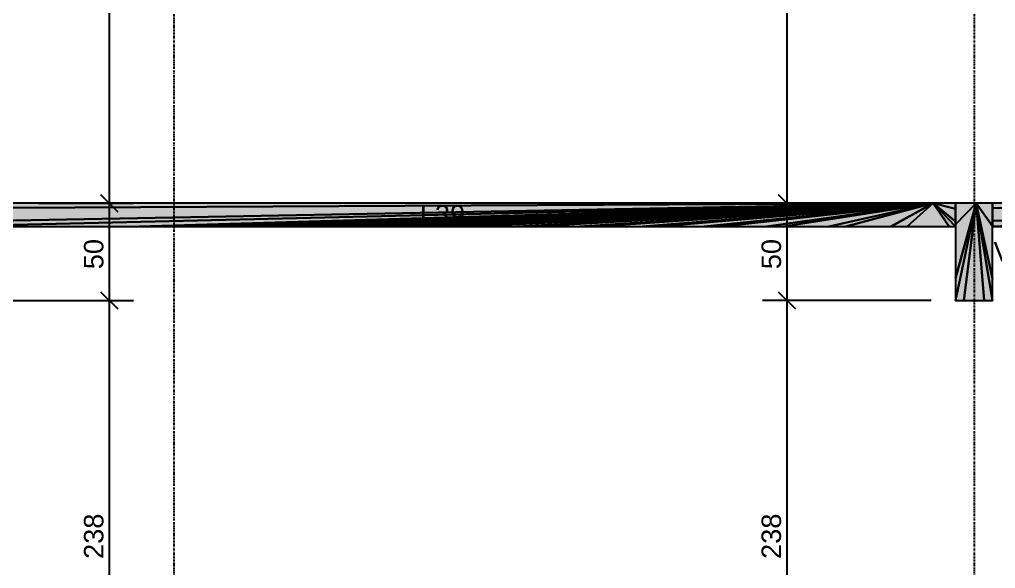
# Model space of a CAD drawing. Extents: x 37185 to 43130, y -8131 to -3926.
# Drawn here: x 40987.6 to 41322.2, y -6175 to -5986.7 of the extents above; entities that cross this region are included whole.
import ezdxf

# ---------------------------------------------------------------- set-up
doc = ezdxf.new("R2010")
doc.units = 0
doc.header["$MEASUREMENT"] = 0
doc.linetypes.add('ESTILO_TQS_0004', pattern=[1.12, 0.5, -0.2, 0.01, -0.2, 0.01, -0.2])
for name, color, linetype in [('52', 3, 'CONTINUOUS'), ('70', 160, 'CONTINUOUS'), ('74', 2, 'CONTINUOUS'), ('75', 9, 'CONTINUOUS'), ('96', 252, 'CONTINUOUS')]:
    doc.layers.add(name, color=color, linetype=linetype)
doc.styles.add('TQS_ARIAL', font='arial.ttf')

msp = doc.modelspace()

# ---------------------------------------------------------------- linework, layer by layer
at = {"layer": '52', "linetype": 'Continuous'}
for points in [[(41519.62, -6049.7), (41321.2, -6049.7), (41315.53, -6049.7), (41308.53, -6049.7), (41300.85, -6049.7), (40961.2, -6049.7), (40948.53, -6049.7), (40774.86, -6049.7), (40762.2, -6049.7), (40389.13, -6049.7), (40386.49, -6049.7), (40386.19, -6049.7)], [(40961.2, -6057.7), (41028.69, -6057.7), (41029.19, -6057.7), (41030.51, -6057.7), (41036.38, -6057.7), (41051.83, -6057.7), (41057.7, -6057.7), (41073.15, -6057.7), (41079.02, -6057.7), (41094.47, -6057.7), (41100.34, -6057.7), (41115.79, -6057.7), (41121.66, -6057.7), (41137.11, -6057.7), (41142.98, -6057.7), (41158.43, -6057.7), (41164.3, -6057.7), (41179.75, -6057.7), (41185.62, -6057.7), (41201.07, -6057.7), (41206.94, -6057.7), (41222.39, -6057.7), (41228.26, -6057.7), (41243.72, -6057.7), (41249.58, -6057.7), (41265.04, -6057.7), (41270.91, -6057.7), (41286.36, -6057.7), (41286.39, -6057.7), (41291.91, -6057.7), (41306.36, -6057.7), (41308.53, -6057.7)], [(41308.53, -6057.7), (41308.53, -6075.46), (41308.53, -6083.03)], [(41321.2, -6083.03), (41321.2, -6075.69), (41321.2, -6057.7)], [(41321.2, -6057.7), (41324.63, -6057.7), (41333.08, -6057.7), (41343.59, -6057.7), (41349.46, -6057.7), (41362.95, -6057.7), (41409.35, -6057.7), (41415.22, -6057.7), (41428.71, -6057.7), (41434.57, -6057.7), (41448.06, -6057.7), (41453.93, -6057.7), (41467.42, -6057.7), (41473.29, -6057.7), (41486.78, -6057.7), (41492.65, -6057.7), (41506.13, -6057.7), (41512, -6057.7), (41525.49, -6057.7), (41531.36, -6057.7), (41544.85, -6057.7), (41555.32, -6057.7), (41560.1, -6057.7), (41571.86, -6057.7)], [(41308.53, -6083.03), (41311.32, -6083.03), (41318.32, -6083.03), (41321.2, -6083.03)]]:
    msp.add_lwpolyline(points, dxfattribs=at)
at = {"layer": '70', "linetype": 'ESTILO_TQS_0004'}
for p, q in [((41040.53, -5399.92), (41040.53, -6361.7)), ((41314.86, -5399.92), (41314.86, -6361.7))]:
    msp.add_line(p, q, dxfattribs=at)
at = {"layer": '75', "linetype": 'Continuous'}
for p, q in [((41018.37, -5882.7), (41018.37, -6058.03)), ((41250.68, -5882.7), (41250.68, -6058.03)), ((41018.37, -6041.36), (41018.37, -6091.36)), ((41250.68, -6041.36), (41250.68, -6091.36)), ((41015.42, -6046.75), (41021.32, -6052.64)), ((41015.42, -6046.75), (41021.32, -6052.64)), ((41247.73, -6046.75), (41253.63, -6052.64)), ((41247.73, -6046.75), (41253.63, -6052.64)), ((40994.24, -6049.7), (41026.7, -6049.7)), ((40994.24, -6049.7), (41026.7, -6049.7)), ((41249.73, -6049.7), (41249.73, -6049.7)), ((41249.73, -6049.7), (41249.73, -6049.7)), ((41258.07, -6049.7), (41259.01, -6049.7)), ((41258.07, -6049.7), (41259.01, -6049.7)), ((41018.37, -6074.7), (41018.37, -6250.04)), ((41250.68, -6074.7), (41250.68, -6250.04)), ((41015.42, -6080.08), (41021.32, -6085.98)), ((41015.42, -6080.08), (41021.32, -6085.98)), ((41247.73, -6080.08), (41253.63, -6085.98)), ((41247.73, -6080.08), (41253.63, -6085.98)), ((40969.53, -6083.03), (41026.7, -6083.03)), ((40969.53, -6083.03), (41026.7, -6083.03)), ((41300.2, -6083.03), (41242.35, -6083.03)), ((41300.2, -6083.03), (41242.35, -6083.03)), ((41308.53, -6083.03), (41308.53, -6083.03)), ((41308.53, -6083.03), (41308.53, -6083.03))]:
    msp.add_line(p, q, dxfattribs=at)
at = {"layer": '96', "linetype": 'Continuous'}
for points in [[(41300.85, -6049.7), (40961.2, -6049.7), (40961.2, -6051.46), (41300.85, -6049.7)], [(41300.85, -6049.7), (40961.2, -6051.46), (40961.2, -6056.09), (41300.85, -6049.7)], [(41300.85, -6049.7), (40961.2, -6056.09), (40961.2, -6057.7), (41300.85, -6049.7)], [(41300.85, -6049.7), (40961.2, -6057.7), (41028.69, -6057.7), (41300.85, -6049.7)], [(41300.85, -6049.7), (41028.69, -6057.7), (41029.19, -6057.7), (41300.85, -6049.7)], [(41300.85, -6049.7), (41029.19, -6057.7), (41030.51, -6057.7), (41300.85, -6049.7)], [(41300.85, -6049.7), (41030.51, -6057.7), (41036.38, -6057.7), (41300.85, -6049.7)], [(41300.85, -6049.7), (41036.38, -6057.7), (41051.83, -6057.7), (41300.85, -6049.7)], [(41300.85, -6049.7), (41051.83, -6057.7), (41057.7, -6057.7), (41300.85, -6049.7)], [(41300.85, -6049.7), (41057.7, -6057.7), (41073.15, -6057.7), (41300.85, -6049.7)], [(41300.85, -6049.7), (41073.15, -6057.7), (41079.02, -6057.7), (41300.85, -6049.7)], [(41300.85, -6049.7), (41079.02, -6057.7), (41094.47, -6057.7), (41300.85, -6049.7)], [(41300.85, -6049.7), (41094.47, -6057.7), (41100.34, -6057.7), (41300.85, -6049.7)], [(41300.85, -6049.7), (41100.34, -6057.7), (41115.79, -6057.7), (41300.85, -6049.7)], [(41300.85, -6049.7), (41115.79, -6057.7), (41121.66, -6057.7), (41300.85, -6049.7)], [(41300.85, -6049.7), (41121.66, -6057.7), (41137.11, -6057.7), (41300.85, -6049.7)], [(41300.85, -6049.7), (41137.11, -6057.7), (41142.98, -6057.7), (41300.85, -6049.7)], [(41300.85, -6049.7), (41142.98, -6057.7), (41158.43, -6057.7), (41300.85, -6049.7)], [(41300.85, -6049.7), (41158.43, -6057.7), (41164.3, -6057.7), (41300.85, -6049.7)], [(41300.85, -6049.7), (41164.3, -6057.7), (41179.75, -6057.7), (41300.85, -6049.7)], [(41300.85, -6049.7), (41179.75, -6057.7), (41185.62, -6057.7), (41300.85, -6049.7)], [(41300.85, -6049.7), (41185.62, -6057.7), (41201.07, -6057.7), (41300.85, -6049.7)], [(41300.85, -6049.7), (41201.07, -6057.7), (41206.94, -6057.7), (41300.85, -6049.7)], [(41300.85, -6049.7), (41206.94, -6057.7), (41222.39, -6057.7), (41300.85, -6049.7)], [(41300.85, -6049.7), (41222.39, -6057.7), (41228.26, -6057.7), (41300.85, -6049.7)], [(41300.85, -6049.7), (41228.26, -6057.7), (41243.72, -6057.7), (41300.85, -6049.7)], [(41300.85, -6049.7), (41243.72, -6057.7), (41249.58, -6057.7), (41300.85, -6049.7)], [(41300.85, -6049.7), (41249.58, -6057.7), (41265.04, -6057.7), (41300.85, -6049.7)], [(41300.85, -6049.7), (41265.04, -6057.7), (41270.91, -6057.7), (41300.85, -6049.7)], [(41300.85, -6049.7), (41270.91, -6057.7), (41286.36, -6057.7), (41300.85, -6049.7)], [(41300.85, -6049.7), (41286.36, -6057.7), (41286.39, -6057.7), (41300.85, -6049.7)], [(41300.85, -6049.7), (41286.39, -6057.7), (41291.91, -6057.7), (41300.85, -6049.7)], [(41300.85, -6049.7), (41291.91, -6057.7), (41306.36, -6057.7), (41300.85, -6049.7)], [(41300.85, -6049.7), (41306.36, -6057.7), (41308.53, -6057.7), (41300.85, -6049.7)], [(41300.85, -6049.7), (41308.53, -6057.7), (41308.53, -6055.94), (41300.85, -6049.7)], [(41300.85, -6049.7), (41308.53, -6055.94), (41308.53, -6051.6), (41300.85, -6049.7)], [(41300.85, -6049.7), (41308.53, -6051.6), (41308.53, -6049.7), (41300.85, -6049.7)], [(41315.53, -6049.7), (41308.53, -6049.7), (41308.53, -6057.03), (41315.53, -6049.7)], [(41315.53, -6049.7), (41308.53, -6057.03), (41308.53, -6075.46), (41315.53, -6049.7)], [(41315.53, -6049.7), (41308.53, -6075.46), (41308.53, -6083.03), (41315.53, -6049.7)], [(41315.53, -6049.7), (41308.53, -6083.03), (41311.32, -6083.03), (41315.53, -6049.7)], [(41315.53, -6049.7), (41311.32, -6083.03), (41318.32, -6083.03), (41315.53, -6049.7)], [(41315.53, -6049.7), (41318.32, -6083.03), (41321.2, -6083.03), (41315.53, -6049.7)], [(41315.53, -6049.7), (41321.2, -6083.03), (41321.2, -6075.69), (41315.53, -6049.7)], [(41315.53, -6049.7), (41321.2, -6075.69), (41321.2, -6057.64), (41315.53, -6049.7)], [(41315.53, -6049.7), (41321.2, -6057.64), (41321.2, -6049.7), (41315.53, -6049.7)], [(41519.62, -6049.7), (41321.2, -6049.7), (41321.2, -6051.46), (41519.62, -6049.7)], [(41519.62, -6049.7), (41321.2, -6051.46), (41321.2, -6055.79), (41519.62, -6049.7)], [(41519.62, -6049.7), (41321.2, -6055.79), (41321.2, -6057.7), (41519.62, -6049.7)], [(41519.62, -6049.7), (41321.2, -6057.7), (41324.63, -6057.7), (41519.62, -6049.7)]]:
    msp.add_lwpolyline(points, dxfattribs=at)
for points in [[(41300.85, -6049.7), (40961.2, -6049.7), (40961.2, -6051.46)], [(41300.85, -6049.7), (40961.2, -6051.46), (41300.85, -6049.7)], [(41300.85, -6049.7), (40961.2, -6051.46), (40961.2, -6056.09)], [(41300.85, -6049.7), (40961.2, -6056.09), (41300.85, -6049.7)], [(41300.85, -6049.7), (40961.2, -6056.09), (40961.2, -6057.7)], [(41300.85, -6049.7), (40961.2, -6057.7), (41300.85, -6049.7)], [(41300.85, -6049.7), (40961.2, -6057.7), (41028.69, -6057.7)], [(41300.85, -6049.7), (41028.69, -6057.7), (41300.85, -6049.7)], [(41300.85, -6049.7), (41028.69, -6057.7), (41029.19, -6057.7)], [(41300.85, -6049.7), (41029.19, -6057.7), (41300.85, -6049.7)], [(41300.85, -6049.7), (41029.19, -6057.7), (41030.51, -6057.7)], [(41300.85, -6049.7), (41030.51, -6057.7), (41300.85, -6049.7)], [(41300.85, -6049.7), (41030.51, -6057.7), (41036.38, -6057.7)], [(41300.85, -6049.7), (41036.38, -6057.7), (41300.85, -6049.7)], [(41300.85, -6049.7), (41036.38, -6057.7), (41051.83, -6057.7)], [(41300.85, -6049.7), (41051.83, -6057.7), (41300.85, -6049.7)], [(41300.85, -6049.7), (41051.83, -6057.7), (41057.7, -6057.7)], [(41300.85, -6049.7), (41057.7, -6057.7), (41300.85, -6049.7)], [(41300.85, -6049.7), (41057.7, -6057.7), (41073.15, -6057.7)], [(41300.85, -6049.7), (41073.15, -6057.7), (41300.85, -6049.7)], [(41300.85, -6049.7), (41073.15, -6057.7), (41079.02, -6057.7)], [(41300.85, -6049.7), (41079.02, -6057.7), (41300.85, -6049.7)], [(41300.85, -6049.7), (41079.02, -6057.7), (41094.47, -6057.7)], [(41300.85, -6049.7), (41094.47, -6057.7), (41300.85, -6049.7)], [(41300.85, -6049.7), (41094.47, -6057.7), (41100.34, -6057.7)], [(41300.85, -6049.7), (41100.34, -6057.7), (41300.85, -6049.7)], [(41300.85, -6049.7), (41100.34, -6057.7), (41115.79, -6057.7)], [(41300.85, -6049.7), (41115.79, -6057.7), (41300.85, -6049.7)], [(41300.85, -6049.7), (41115.79, -6057.7), (41121.66, -6057.7)], [(41300.85, -6049.7), (41121.66, -6057.7), (41300.85, -6049.7)], [(41300.85, -6049.7), (41121.66, -6057.7), (41137.11, -6057.7)], [(41300.85, -6049.7), (41137.11, -6057.7), (41300.85, -6049.7)], [(41300.85, -6049.7), (41137.11, -6057.7), (41142.98, -6057.7)], [(41300.85, -6049.7), (41142.98, -6057.7), (41300.85, -6049.7)], [(41300.85, -6049.7), (41142.98, -6057.7), (41158.43, -6057.7)], [(41300.85, -6049.7), (41158.43, -6057.7), (41300.85, -6049.7)], [(41300.85, -6049.7), (41158.43, -6057.7), (41164.3, -6057.7)], [(41300.85, -6049.7), (41164.3, -6057.7), (41300.85, -6049.7)], [(41300.85, -6049.7), (41164.3, -6057.7), (41179.75, -6057.7)], [(41300.85, -6049.7), (41179.75, -6057.7), (41300.85, -6049.7)], [(41300.85, -6049.7), (41179.75, -6057.7), (41185.62, -6057.7)], [(41300.85, -6049.7), (41185.62, -6057.7), (41300.85, -6049.7)], [(41300.85, -6049.7), (41185.62, -6057.7), (41201.07, -6057.7)], [(41300.85, -6049.7), (41201.07, -6057.7), (41300.85, -6049.7)], [(41300.85, -6049.7), (41201.07, -6057.7), (41206.94, -6057.7)], [(41300.85, -6049.7), (41206.94, -6057.7), (41300.85, -6049.7)], [(41300.85, -6049.7), (41206.94, -6057.7), (41222.39, -6057.7)], [(41300.85, -6049.7), (41222.39, -6057.7), (41300.85, -6049.7)], [(41300.85, -6049.7), (41222.39, -6057.7), (41228.26, -6057.7)], [(41300.85, -6049.7), (41228.26, -6057.7), (41300.85, -6049.7)], [(41300.85, -6049.7), (41228.26, -6057.7), (41243.72, -6057.7)], [(41300.85, -6049.7), (41243.72, -6057.7), (41300.85, -6049.7)], [(41300.85, -6049.7), (41243.72, -6057.7), (41249.58, -6057.7)], [(41300.85, -6049.7), (41249.58, -6057.7), (41300.85, -6049.7)], [(41300.85, -6049.7), (41249.58, -6057.7), (41265.04, -6057.7)], [(41300.85, -6049.7), (41265.04, -6057.7), (41300.85, -6049.7)], [(41300.85, -6049.7), (41265.04, -6057.7), (41270.91, -6057.7)], [(41300.85, -6049.7), (41270.91, -6057.7), (41300.85, -6049.7)], [(41300.85, -6049.7), (41270.91, -6057.7), (41286.36, -6057.7)], [(41300.85, -6049.7), (41286.36, -6057.7), (41300.85, -6049.7)], [(41300.85, -6049.7), (41286.36, -6057.7), (41286.36, -6057.7)], [(41300.85, -6049.7), (41286.36, -6057.7), (41300.85, -6049.7)], [(41300.85, -6049.7), (41286.39, -6057.7), (41291.91, -6057.7)], [(41300.85, -6049.7), (41291.91, -6057.7), (41300.85, -6049.7)], [(41300.85, -6049.7), (41291.91, -6057.7), (41306.36, -6057.7)], [(41300.85, -6049.7), (41306.36, -6057.7), (41300.85, -6049.7)], [(41300.85, -6049.7), (41306.36, -6057.7), (41308.53, -6057.7)], [(41300.85, -6049.7), (41308.53, -6057.7), (41300.85, -6049.7)], [(41300.85, -6049.7), (41308.53, -6057.7), (41308.53, -6055.94)], [(41300.85, -6049.7), (41308.53, -6055.94), (41300.85, -6049.7)], [(41300.85, -6049.7), (41308.53, -6055.94), (41308.53, -6051.6)], [(41300.85, -6049.7), (41308.53, -6051.6), (41300.85, -6049.7)], [(41300.85, -6049.7), (41308.53, -6051.6), (41308.53, -6049.7)], [(41300.85, -6049.7), (41308.53, -6049.7), (41300.85, -6049.7)], [(41315.53, -6049.7), (41308.53, -6049.7), (41308.53, -6057.03)], [(41315.53, -6049.7), (41308.53, -6057.03), (41315.53, -6049.7)], [(41315.53, -6049.7), (41308.53, -6057.03), (41308.53, -6075.46)], [(41315.53, -6049.7), (41308.53, -6075.46), (41315.53, -6049.7)], [(41315.53, -6049.7), (41308.53, -6075.46), (41308.53, -6083.03)], [(41315.53, -6049.7), (41308.53, -6083.03), (41315.53, -6049.7)], [(41315.53, -6049.7), (41308.53, -6083.03), (41311.32, -6083.03)], [(41315.53, -6049.7), (41311.32, -6083.03), (41315.53, -6049.7)], [(41315.53, -6049.7), (41311.32, -6083.03), (41318.32, -6083.03)], [(41315.53, -6049.7), (41318.32, -6083.03), (41315.53, -6049.7)], [(41315.53, -6049.7), (41318.32, -6083.03), (41321.2, -6083.03)], [(41315.53, -6049.7), (41321.2, -6083.03), (41315.53, -6049.7)], [(41315.53, -6049.7), (41321.2, -6083.03), (41321.2, -6075.69)], [(41315.53, -6049.7), (41321.2, -6075.69), (41315.53, -6049.7)], [(41315.53, -6049.7), (41321.2, -6075.69), (41321.2, -6057.64)], [(41315.53, -6049.7), (41321.2, -6057.64), (41315.53, -6049.7)], [(41315.53, -6049.7), (41321.2, -6057.64), (41321.2, -6049.7)], [(41315.53, -6049.7), (41321.2, -6049.7), (41315.53, -6049.7)], [(41519.62, -6049.7), (41321.2, -6049.7), (41321.2, -6051.46)], [(41519.62, -6049.7), (41321.2, -6051.46), (41519.62, -6049.7)], [(41519.62, -6049.7), (41321.2, -6051.46), (41321.2, -6055.79)], [(41519.62, -6049.7), (41321.2, -6055.79), (41519.62, -6049.7)], [(41519.62, -6049.7), (41321.2, -6055.79), (41321.2, -6057.7)], [(41519.62, -6049.7), (41321.2, -6057.7), (41519.62, -6049.7)], [(41519.62, -6049.7), (41321.2, -6057.7), (41324.63, -6057.7)]]:
    msp.add_solid(points, dxfattribs=at)

# ---------------------------------------------------------------- texts
at = {"layer": '74', "linetype": 'Continuous', "style": 'TQS_ARIAL'}
for s, p in [('L39', (41124.86, -6057.03)), ('V128', (41321.53, -6069.7))]:
    msp.add_text(s, height=6.667, dxfattribs=at).set_placement(p)
at = {"layer": '75', "linetype": 'Continuous', "style": 'TQS_ARIAL'}
for s, p in [('50', (41016.37, -6072.36)), ('50', (41248.68, -6072.36)), ('238', (41016.37, -6171.7)), ('238', (41248.68, -6171.7))]:
    msp.add_text(s, height=6.667, rotation=90, dxfattribs=at).set_placement(p)

doc.saveas('drawing.dxf')
